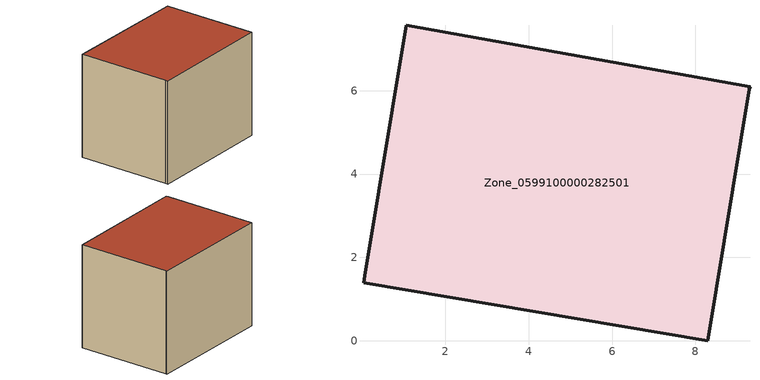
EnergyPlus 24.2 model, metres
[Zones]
Zone_0599100000282501
 floor ground (C_G): 0.07,1.56 1.06,7.57 9.31,6.09 9.3,6.04 8.29,0 0.04,1.39 z0
 wall outside (C_F): 8.29,0 9.3,6.04 9.31,6.09 1.06,7.57 0.07,1.56 0.04,1.39 8.29,0 z0:6.71
 roof outside (C_R): 0.04,1.39 8.29,0 9.3,6.04 9.31,6.09 1.06,7.57 0.07,1.56 z6.71
[BUILDING]
Pand.0599100000282501: North Axis=0; Terrain=City; Loads Convergence Tolerance Value=0.04; Temperature Convergence Tolerance Value=0.4; Solar Distribution=FullExterior; Maximum Number of Warmup Days=25; Minimum Number of Warmup Days=1
[Site:Location]
Rotterdam.The.Hague.AP_ZH_NLD Design_Conditions: Latitude=51.96; Longitude=4.45; Time Zone=1; Elevation=-4.5
[SITE:GROUNDTEMPERATURE:BUILDINGSURFACE]
18, 18, 18, 18, 18, 18, 18, 18, 18, 18, 18, 18
[MATERIAL] Thermal Absorptance=0.9; Solar Absorptance=0.7; Visible Absorptance=0.7
Name | Roughness | Thickness | Conductivity | Density | Specific Heat
G.TI.1946-1964 | MediumSmooth | 0.15 | 1 | 540 | 1210
F.TI.1946-1964 | Rough | 0.3 | 0.857143 | 1920 | 840
R.TI.1946-1964 | MediumRough | 0.2 | 0.277778 | 1500 | 1000
[CONSTRUCTION]
C_G: G.TI.1946-1964
C_F: F.TI.1946-1964
C_R: R.TI.1946-1964
[ZONE]
Zone_0599100000282501: Type=1; Multiplier=1; Ceiling Height=Autocalculate; Volume=Autocalculate; Floor Area=autocalculate; Part of Total Floor Area=Yes
[ZONEINFILTRATION:DESIGNFLOWRATE]
Infil_Zone_0599100000282501: Zone or ZoneList or Space or SpaceList=Zone_0599100000282501; Schedule=AlwaysOn; Design Flow Rate Calculation Method=Flow/Area; Flow Rate per Floor Area=0.003; Constant Term Coefficient=1; Temperature Term Coefficient=0; Velocity Term Coefficient=0; Velocity Squared Term Coefficient=0
[HVACTEMPLATE:ZONE:IDEALLOADSAIRSYSTEM]
Zone_0599100000282501: Maximum Heating Supply Air Temperature=50; Minimum Cooling Supply Air Temperature=13; Maximum Heating Supply Air Humidity Ratio=0.0156; Minimum Cooling Supply Air Humidity Ratio=0.0077; Heating Limit=NoLimit; Cooling Limit=NoLimit; Dehumidification Control Type=ConstantSensibleHeatRatio; Cooling Sensible Heat Ratio=0.7; Dehumidification Setpoint=60; Humidification Control Type=None; Humidification Setpoint=30; Outdoor Air Method=None; Outdoor Air Flow Rate per Person=0.00944; Outdoor Air Flow Rate per Zone Floor Area=0; Outdoor Air Flow Rate per Zone=0; Demand Controlled Ventilation Type=None; Outdoor Air Economizer Type=NoEconomizer; Heat Recovery Type=None; Sensible Heat Recovery Effectiveness=0.7; Latent Heat Recovery Effectiveness=0.65
[ZONECONTROL:THERMOSTAT]
ThermostatControl_Zone_0599100000282501: Zone or ZoneList=Zone_0599100000282501; Control Type Schedule=DualSetpointControlType; Control 1=Thermostat_Zone_0599100000282501; Temperature Difference Between Cutout And Setpoint=0
[THERMOSTATSETPOINT:DUALSETPOINT]
Thermostat_Zone_0599100000282501: Heating Setpoint Temperature Schedule=HeatingSetpoint_Zone_0599100000282501; Cooling Setpoint Temperature Schedule=CoolingSetpoint_Zone_0599100000282501
[SCHEDULE:COMPACT]
HeatingSetpoint_Zone_0599100000282501: Through: 12/31, For: AllDays, Until: 24:00, 21
CoolingSetpoint_Zone_0599100000282501: Through: 12/31, For: AllDays, Until: 24:00, 24
DualSetpointControlType: Through: 12/31, For: AllDays, Until: 24:00, 4
AlwaysOn: Through: 12/31, For: AllDays, Until: 24:00, 1
